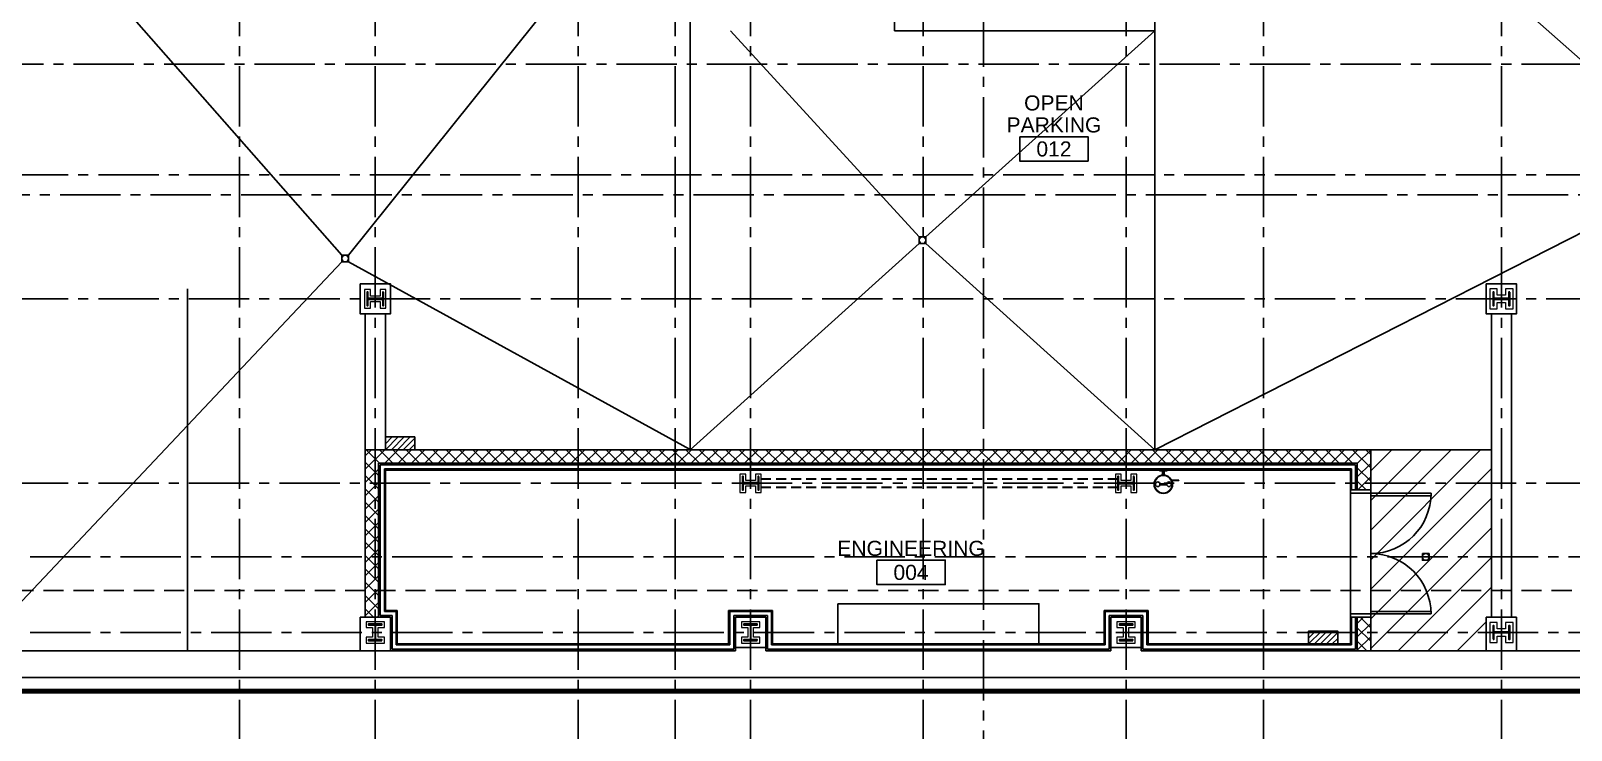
# Model space of a CAD drawing. Header units: inches. Extents: x -3719 to 348, y -844 to 2341.
# Drawn here: x -2338 to -1418, y -58 to 359 of the extents above; entities that cross this region are included whole.
import ezdxf
from ezdxf.enums import TextEntityAlignment as Align

# ---------------------------------------------------------------- set-up
doc = ezdxf.new("R2010")
doc.units = ezdxf.units.IN
doc.header["$LTSCALE"] = 48
doc.header["$MEASUREMENT"] = 0
for name, pattern in [('CENTER2', [1.125, 0.75, -0.125, 0.125, -0.125]), ('HIDDEN', [0.375, 0.25, -0.125]), ('HIDDEN2', [0.1875, 0.125, -0.0625]), ('PHANTOM2', [1.25, 0.625, -0.125, 0.125, -0.125, 0.125, -0.125])]:
    doc.linetypes.add(name, pattern=pattern)
for name, color, linetype, lineweight in [('A-Detl-Hatch', 1, 'Continuous', 18), ('S-Detl-Hatch', 1, 'Continuous', 18), ('S-Detl-Wide', 3, 'Continuous', 35)]:
    doc.layers.add(name, color=color, linetype=linetype, lineweight=lineweight)
for name, color, linetype in [('A-Door', 6, 'Continuous'), ('A-Door-Head', 8, 'Continuous'), ('A-Flor-Case', 6, 'Continuous'), ('A-Flor-Pfix', 4, 'Continuous'), ('A-Flor-Spcl', 5, 'Continuous'), ('A-Grid(3-32)', 8, 'CENTER2'), ('A-Site-Parking', 6, 'Continuous'), ('A-Site-Pave', 8, 'Continuous'), ('A-Site-Property', 3, 'PHANTOM2'), ('A-Site-Setback', 5, 'HIDDEN'), ('A-Tag-Rm(3-32)', 2, 'Continuous'), ('A-Wall-Full', 3, 'Continuous'), ('A-Wall-Hatch', 15, 'Continuous'), ('S-Foundation', 3, 'Continuous'), ('S-Grid-Iden', 2, 'Continuous'), ('S-Structural Concrete', 4, 'Continuous'), ('S-Wall-CMU', 2, 'Continuous'), ('S-Wall-Hatch', 8, 'Continuous')]:
    doc.layers.add(name, color=color, linetype=linetype)
doc.styles.get("Standard").update_dxf_attribs({"font": 'arial.ttf'})

# ---------------------------------------------------------------- blocks, each defined once
blk = doc.blocks.new('Rm Tag')
blk.add_lwpolyline([(-0.2123981095694489, 0.07589473110726885), (0.2123981095694489, 0.07589473110726885), (0.2123981095694489, -0.07589473110715517), (-0.2123981095694489, -0.07589473110715517)], close=True)
for p in [(0, 0.2858456260896673), (0, 0.1492807692377482), (0, 0)]:
    blk.add_attdef('XXX', text='', height=0.09375).set_placement(p, align=Align.MIDDLE_CENTER)
blk = doc.blocks.new('GARAGE FLOOR SLOPE')
at = {"layer": 'A-Flor-Pfix'}
for points in [[(1892.562500014779, 1080.194698477015), (1892.562500014779, 1076.194698477015), (1896.562500014779, 1076.194698477015), (1896.562500014779, 1080.194698477015)], [(1548.000000014778, 1069.257198477001), (1548.000000014778, 1065.257198477001), (1552.000000014778, 1065.257198477001), (1552.000000014778, 1069.257198477001)]]:
    blk.add_lwpolyline(points, close=True, dxfattribs=at)
for centre in [(1894.562500014779, 1078.194698477015), (1550.000000014778, 1067.257198477001)]:
    blk.add_circle(centre, 2, dxfattribs=at)
at = {"layer": 'A-Site-Pave'}
for p, q in [((1344.000000014778, 1301.257198477002), (1548.000000014778, 1069.257198477001)), ((1552.000000014778, 1069.257198477001), (1738.000000014779, 1301.257198477002)), ((2358.562500014775, 1122.757198477026), (2153.875000014779, 1304.132198477)), ((1756.000000014779, 1227.132198477015), (1756.000000014779, 953.2571984770146)), ((1780.000000014779, 1203.132198477015), (1892.562500014779, 1080.194698477015)), ((1896.562500014779, 1080.194698477015), (2033.125000014779, 1203.132198477015)), ((2033.125000014779, 1203.132198477015), (2033.125000014779, 953.2571984770146)), ((2033.125000014779, 953.2571984770146), (2358.562500014775, 1118.757198477026)), ((1892.562500014779, 1076.194698477015), (1756.000000014779, 953.2571984770146)), ((1896.562500014779, 1076.194698477015), (2033.125000014779, 953.2571984770148)), ((1548.000000014778, 1065.257198477001), (1344.000000014777, 849.257198477002)), ((1755.60141953714, 953.4873190230732), (1552.000000014778, 1065.257198477001))]:
    blk.add_line(p, q, dxfattribs=at)
blk = doc.blocks.new('*U9')
at = {"layer": 'A-Detl-Hatch'}
h = blk.add_hatch(dxfattribs=at)
h.set_pattern_fill('ANSI32', color=256, scale=6, style=0)
h.set_pattern_definition([(45, (0, -4.865), (-1.590990257669732, 1.590990257669732), []), (45, (1.06066017, -4.865), (-1.590990257669732, 1.590990257669732), [])])
edge = h.paths.add_edge_path()
edge.add_line((3.98, -9.73), (3.98, -9.295000000000002))
edge.add_line((3.98, -9.295000000000002), (0.645, -9.295000000000002))
edge.add_arc((0.645, -8.795000000000002), 0.5, 180, 270, ccw=False)
edge.add_line((0.145, -8.795000000000002), (0.145, -0.9349999999999996))
edge.add_arc((0.645, -0.9349999999999996), 0.5, 90, 180, ccw=False)
edge.add_line((0.645, -0.4349999999999996), (3.98, -0.4349999999999996))
edge.add_line((3.98, -0.4349999999999996), (3.98, 0))
edge.add_line((3.98, 0), (-3.98, 0))
edge.add_line((-3.98, 0), (-3.98, -0.4349999999999996))
edge.add_line((-3.98, -0.4349999999999996), (-0.645, -0.4349999999999996))
edge.add_arc((-0.645, -0.9349999999999996), 0.5, 0, 90, ccw=False)
edge.add_line((-0.145, -0.9349999999999996), (-0.145, -8.795000000000002))
edge.add_arc((-0.645, -8.795000000000002), 0.5, -90, 0, ccw=False)
edge.add_line((-0.645, -9.295000000000002), (-3.98, -9.295000000000002))
edge.add_line((-3.98, -9.295000000000002), (-3.98, -9.73))
edge.add_line((-3.98, -9.73), (3.98, -9.73))
at = {"color": 0, "linetype": 'ByBlock'}
blk.add_lwpolyline([(3.98, -9.73), (3.98, -9.295000000000002), (0.645, -9.295000000000002, -0.414213562373095), (0.145, -8.795000000000002), (0.145, -0.9349999999999996, -0.414213562373095), (0.645, -0.4349999999999996), (3.98, -0.4349999999999996), (3.98, 0), (-3.98, 0), (-3.98, -0.4349999999999996), (-0.645, -0.4349999999999996, -0.414213562373095), (-0.145, -0.9349999999999996), (-0.145, -8.795000000000002, -0.414213562373095), (-0.645, -9.295000000000002), (-3.98, -9.295000000000002), (-3.98, -9.73)], format="xyb", close=True, dxfattribs=at)
blk = doc.blocks.new('W10X33')
at = {"layer": 'S-Detl-Hatch'}
blk.add_lwpolyline([(13773.28084524832, -7309.777745052937), (13773.28084524832, -7306.342745052938), (13769.44584524832, -7306.342745052938), (13769.44584524832, -7300.482745052938), (13773.28084524832, -7300.482745052938), (13773.28084524832, -7297.047745052938), (13762.32084524832, -7297.047745052938), (13762.32084524832, -7300.482745052938), (13766.15584524832, -7300.482745052938), (13766.15584524832, -7306.342745052938), (13762.32084524832, -7306.342745052938), (13762.32084524832, -7309.777745052937)], close=True, dxfattribs=at)
at = {"layer": 'S-Detl-Wide'}
blk.add_blockref('*U9', (13767.80084524832, -7298.547745052938), dxfattribs=at)
blk = doc.blocks.new('*U18')
at = {"layer": 'A-Detl-Hatch'}
h = blk.add_hatch(dxfattribs=at)
h.set_pattern_fill('ANSI32', color=256, scale=6, style=0)
h.set_pattern_definition([(45, (0, -4.96), (-1.590990257669732, 1.590990257669732), []), (45, (1.06066017, -4.96), (-1.590990257669732, 1.590990257669732), [])])
edge = h.paths.add_edge_path()
edge.add_line((3.9925, -9.92), (3.9925, -9.39))
edge.add_line((3.9925, -9.39), (0.6575000000000002, -9.39))
edge.add_arc((0.6575, -8.89), 0.5, 180, 270, ccw=False)
edge.add_line((0.1575, -8.89), (0.1575, -1.03))
edge.add_arc((0.6575, -1.03), 0.5, 90, 180, ccw=False)
edge.add_line((0.6575, -0.5300000000000002), (3.9925, -0.5300000000000002))
edge.add_line((3.9925, -0.5300000000000002), (3.9925, 0))
edge.add_line((3.9925, 0), (-3.9925, 0))
edge.add_line((-3.9925, 0), (-3.9925, -0.5300000000000002))
edge.add_line((-3.9925, -0.5300000000000002), (-0.6575000000000002, -0.5300000000000002))
edge.add_arc((-0.6575, -1.03), 0.5, 0, 90, ccw=False)
edge.add_line((-0.1575, -1.03), (-0.1575, -8.89))
edge.add_arc((-0.6575, -8.89), 0.5, -90, 0, ccw=False)
edge.add_line((-0.6575, -9.39), (-3.9925, -9.39))
edge.add_line((-3.9925, -9.39), (-3.9925, -9.92))
edge.add_line((-3.9925, -9.92), (3.9925, -9.92))
at = {"color": 0, "linetype": 'ByBlock'}
blk.add_lwpolyline([(3.9925, -9.92), (3.9925, -9.39), (0.6575, -9.39, -0.414213562373095), (0.1575, -8.89), (0.1575, -1.03, -0.414213562373095), (0.6575, -0.5300000000000002), (3.9925, -0.5300000000000002), (3.9925, 0), (-3.9925, 0), (-3.9925, -0.5300000000000002), (-0.6575, -0.5300000000000002, -0.414213562373095), (-0.1575, -1.03), (-0.1575, -8.89, -0.414213562373095), (-0.6575, -9.39), (-3.9925, -9.39), (-3.9925, -9.92)], format="xyb", close=True, dxfattribs=at)
blk = doc.blocks.new('w10x39')
at = {"layer": 'S-Detl-Hatch'}
blk.add_lwpolyline([(13843.55249486652, -7311.369134561437), (13843.55249486652, -7306.839134561437), (13839.71749486652, -7306.839134561437), (13839.71749486652, -7301.979134561437), (13843.55249486652, -7301.979134561437), (13843.55249486652, -7297.449134561437), (13831.56749486652, -7297.449134561437), (13831.56749486652, -7301.979134561437), (13835.40249486652, -7301.979134561437), (13835.40249486652, -7306.839134561437), (13831.56749486652, -7306.839134561437), (13831.56749486652, -7311.369134561437)], close=True, dxfattribs=at)
at = {"layer": 'S-Detl-Wide'}
blk.add_blockref('*U18', (13837.55999486652, -7299.449134561437), dxfattribs=at)
blk = doc.blocks.new('LOWER LEVEL - STRUCTURAL GRID')
at = {"layer": 'A-Grid(3-32)'}
for p, q in [((-2528.500603306958, -7402.007197794599), (-2528.500603306958, -9409.767600574543)), ((-2447.500603306959, -7402.007197794599), (-2447.500603306959, -9409.767600574543)), ((-2326.500603306959, -7402.007197794599), (-2326.500603306959, -9409.767600574543)), ((-2268.500603306959, -7402.007197794599), (-2268.500603306959, -9409.767600574543)), ((-2223.500603306959, -7402.007197794599), (-2223.500603306959, -9409.767600574543)), ((-2120.500603306959, -7402.007197794599), (-2120.500603306959, -9409.767600574543)), ((-1999.500603306959, -7402.007197794599), (-1999.500603306959, -9409.767600574543)), ((-1917.500603306958, -7402.007197794599), (-1917.500603306957, -9409.767600574543)), ((-1775.500603306959, -7402.007197794599), (-1775.500603306959, -9409.767600574543)), ((-2084.500603306959, -7420.368114007418), (-2084.500603306959, -9391.387922628302)), ((-161.5609813987239, -8858.750000000002), (-3880.69040821612, -8858.750000000002)), ((-146.7507862931088, -8924.750000000002), (-3895.500603321735, -8924.750000000002)), ((-146.7507862931088, -8998.75), (-3895.500603321735, -8998.75)), ((-146.7507862931088, -9108.749999999998), (-3895.500603321736, -9108.749999999998)), ((-3895.500603321735, -9152.75), (-146.7507862931088, -9152.75)), ((-3895.500603321735, -9197.75), (-146.7507862931088, -9197.75))]:
    blk.add_line(p, q, dxfattribs=at)
blk.add_lwpolyline([(-169.6262173013083, -8936.750000000002), (-3872.625172313536, -8936.750000000002), (-3883.205470604953, -8956.836901552351), (-3895.500603321735, -8956.836901552351)], dxfattribs=at)
at = {"layer": 'S-Detl-Wide', "linetype": 'HIDDEN2'}
for p, q in [((-2004.365603306956, -9106.249999999998), (-2218.635603306956, -9106.249999999998)), ((-2004.365603306956, -9111.249999999998), (-2218.635603306956, -9111.249999999998))]:
    blk.add_line(p, q, dxfattribs=at)
at = {"layer": 'S-Structural Concrete'}
for points in [[(-2456.500603306957, -8989.75), (-2438.500603306957, -8989.75), (-2438.500603306957, -9007.75), (-2456.500603306957, -9007.75)], [(-1784.500603306956, -8989.75), (-1766.500603306956, -8989.75), (-1766.500603306956, -9007.75), (-1784.500603306956, -9007.75)], [(-2456.500603306959, -9188.75), (-2438.500603306959, -9188.75), (-2438.500603306959, -9208.75), (-2456.500603306959, -9208.75)], [(-2232.500603306959, -9188.75), (-2214.500603306959, -9188.75), (-2214.500603306959, -9206.75), (-2232.500603306959, -9206.75)], [(-2008.500603306959, -9188.75), (-1990.500603306959, -9188.75), (-1990.500603306959, -9206.75), (-2008.500603306959, -9206.75)], [(-1784.500603306959, -9188.75), (-1766.500603306959, -9188.75), (-1766.50060330696, -9208.75), (-1784.500603306959, -9208.75)]]:
    blk.add_lwpolyline(points, close=True, dxfattribs=at)
at = {"rotation": 90}
for name, p in [('W10X33', (-9750.913348359896, -22766.55084524832)), ('w10x39', (-9079.909737868395, -22836.30999486652)), ('W10X33', (-9526.913348359896, -22876.55084524832)), ('W10X33', (-9302.913348359896, -22876.55084524832))]:
    blk.add_blockref(name, p, dxfattribs=at)
blk = doc.blocks.new('Door 36in')
blk.add_lwpolyline([(0, 36), (1.5, 36), (1.5, 0), (0, 0)], close=True)
blk.add_arc((0, 0), 36, 0, 90)
blk = doc.blocks.new('LOWER LEVEL - CORE & SHELL')
at = {"layer": 'S-Wall-Hatch'}
h = blk.add_hatch(dxfattribs=at)
h.set_pattern_fill('ANSI37', color=256, scale=45, style=0)
h.set_pattern_definition([(45, (0, 0), (-3.97747564417433, 3.97747564417433), []), (135, (0, 0), (-3.97747564417433, -3.97747564417433), [])])
h.paths.add_polyline_path([(-2445.50060330696, -9096.749999999989), (-1861.500603306961, -9096.749999999989), (-1861.500603306961, -9112.749999999989), (-1853.500603306961, -9112.749999999989), (-1853.500603306961, -9088.749999999989), (-2453.50060330696, -9088.749999999989), (-2453.50060330696, -9172.750000000002), (-2445.50060330696, -9172.750000000002)])
h.paths.add_polyline_path([(-2445.50060330696, -9172.750000000002), (-2453.50060330696, -9172.750000000002), (-2453.50060330696, -9188.75), (-2445.50060330696, -9188.75)])
h.paths.add_polyline_path([(-1853.500603306961, -9188.74999999999), (-1861.500603306961, -9188.749999999989), (-1861.500603306961, -9208.750000000002), (-1853.500603306961, -9208.750000000002)])
at = {"layer": 'A-Door'}
for points in [[(-1853.500603306961, -9112.749999999989), (-1865.625603306961, -9112.749999999989), (-1865.625603306961, -9114.749999999989), (-1853.500603306961, -9114.749999999989)], [(-1853.500603306961, -9186.74999999999), (-1865.625603306961, -9186.749999999989), (-1865.625603306961, -9188.749999999989), (-1853.500603306961, -9188.74999999999)]]:
    blk.add_lwpolyline(points, close=True, dxfattribs=at)
at = {"layer": 'A-Door-Head'}
blk.add_lwpolyline([(-1865.625603306961, -9112.749999999989), (-1853.500603306961, -9112.749999999989), (-1853.500603306961, -9188.749999999989), (-1865.625603306961, -9188.749999999989)], close=True, dxfattribs=at)
at = {"layer": 'A-Flor-Pfix'}
blk.add_lwpolyline([(-1822.649991116824, -9150.75), (-1822.649991116824, -9154.75), (-1818.649991116824, -9154.75), (-1818.649991116824, -9150.75)], close=True, dxfattribs=at)
blk.add_circle((-1820.649991116824, -9152.75), 2, dxfattribs=at)
at = {"layer": 'A-Wall-Full'}
for p, q in [((-1865.625603306961, -9100.874999999989), (-2441.37560330696, -9100.874999999989)), ((-2441.37560330696, -9100.874999999989), (-2441.375603306945, -9184.625000000027)), ((-1865.625603306961, -9100.874999999989), (-1865.62560330696, -9112.749999999987)), ((-2434.375603306983, -9184.625000000027), (-2441.37560330696, -9184.625000000027)), ((-2434.375603306983, -9184.625000000025), (-2434.375603306984, -9204.62500000003)), ((-2210.375603306987, -9184.625000000025), (-2236.625603306936, -9184.625000000027)), ((-2236.625603306936, -9184.62500000003), (-2236.625603306934, -9204.62500000003)), ((-2210.375603306987, -9184.625000000025), (-2210.375603306984, -9204.62500000003)), ((-1986.375603306984, -9184.625000000025), (-2012.625603306936, -9184.62500000003)), ((-2012.625603306936, -9184.62500000003), (-2012.625603306934, -9204.62500000003)), ((-1986.375603306983, -9184.625000000025), (-1986.375603306984, -9204.62500000003)), ((-1865.62560330696, -9188.749999999989), (-1865.625603306961, -9204.625000000018)), ((-2236.625603306934, -9204.624999999998), (-2434.375603306985, -9204.625000000016)), ((-2012.625603306934, -9204.625000000013), (-2210.375603306984, -9204.62500000003)), ((-1865.625603306961, -9204.625000000018), (-1986.375603306984, -9204.62500000003))]:
    blk.add_line(p, q, dxfattribs=at)
at = {"layer": 'A-Wall-Hatch'}
for p, q in [((-1862.50060330696, -9097.749999999989), (-2444.50060330696, -9097.749999999989)), ((-2444.50060330696, -9097.749999999989), (-2444.50060330696, -9187.75)), ((-1862.50060330696, -9097.749999999989), (-1862.50060330696, -9112.749999999989)), ((-1865.00060330696, -9100.249999999989), (-2442.00060330696, -9100.249999999989)), ((-2442.00060330696, -9100.249999999989), (-2442.00060330696, -9185.250000000004)), ((-1865.00060330696, -9100.249999999989), (-1865.00060330696, -9112.749999999987)), ((-2437.500603306959, -9187.75), (-2444.50060330696, -9187.75)), ((-2435.000603306963, -9185.250000000004), (-2442.000603306959, -9185.250000000004)), ((-2437.500603306959, -9187.75), (-2437.500603306959, -9207.750000000002)), ((-2435.000603306963, -9185.250000000004), (-2435.000603306963, -9205.250000000005)), ((-2211.000603306963, -9185.250000000004), (-2236.000603306956, -9185.250000000004)), ((-2236.000603306956, -9185.250000000004), (-2236.000603306956, -9205.250000000007)), ((-2213.500603306959, -9187.75), (-2233.500603306959, -9187.75)), ((-2233.500603306959, -9187.75), (-2233.500603306959, -9207.750000000004)), ((-2213.500603306959, -9187.75), (-2213.500603306959, -9207.750000000002)), ((-2211.000603306963, -9185.250000000004), (-2211.000603306963, -9205.250000000005)), ((-1987.000603306963, -9185.250000000004), (-2012.000603306956, -9185.250000000004)), ((-2012.000603306956, -9185.250000000004), (-2012.000603306956, -9205.250000000007)), ((-1989.500603306959, -9187.75), (-2009.500603306959, -9187.75)), ((-2009.500603306959, -9187.75), (-2009.500603306959, -9207.750000000004)), ((-1989.500603306959, -9187.75), (-1989.500603306959, -9207.750000000002)), ((-1987.000603306963, -9185.250000000004), (-1987.000603306963, -9205.250000000005)), ((-1865.000603306961, -9188.749999999989), (-1865.000603306961, -9205.250000000005)), ((-1862.50060330696, -9188.74999999999), (-1862.50060330696, -9207.750000000002)), ((-2233.500603306959, -9207.750000000004), (-2437.500603306959, -9207.750000000004)), ((-2236.000603306956, -9205.250000000007), (-2435.000603306963, -9205.250000000007)), ((-2009.500603306959, -9207.750000000004), (-2213.500603306959, -9207.750000000002)), ((-2012.000603306956, -9205.250000000007), (-2211.000603306963, -9205.250000000007)), ((-1862.50060330696, -9207.750000000002), (-1989.500603306959, -9207.750000000002)), ((-1865.000603306961, -9205.250000000005), (-1987.000603306963, -9205.250000000005))]:
    blk.add_line(p, q, dxfattribs=at)
at = {"layer": 'S-Foundation'}
for p, q in [((-2456.500603306959, -9208.75), (-2456.500603306959, -9188.75)), ((-2456.500603306959, -9188.75), (-2438.500603306959, -9188.75)), ((-2438.500603306959, -9188.75), (-2438.500603306959, -9208.750000000002)), ((-2232.500603306959, -9208.750000000002), (-2232.500603306959, -9188.75)), ((-2232.500603306959, -9188.75), (-2214.500603306959, -9188.75)), ((-2214.500603306959, -9188.75), (-2214.500603306959, -9208.750000000002)), ((-2008.500603306959, -9208.750000000002), (-2008.500603306959, -9188.75)), ((-2008.500603306959, -9188.75), (-1990.500603306959, -9188.75)), ((-1990.500603306959, -9188.75), (-1990.500603306959, -9208.750000000002)), ((-2456.500603306959, -9208.75), (-2662.50060330696, -9208.750000000002)), ((-2232.500603306959, -9208.750000000002), (-2438.500603306959, -9208.750000000002)), ((-2008.500603306959, -9208.750000000002), (-2214.500603306959, -9208.750000000002)), ((-1784.50060330696, -9208.75), (-1990.500603306959, -9208.750000000002)), ((-1336.500603306966, -9208.75), (-1766.50060330696, -9208.750000000002)), ((-300.0006033067984, -9224.750000000002), (-3679.000603306964, -9224.750000000002))]:
    blk.add_line(p, q, dxfattribs=at)
blk.add_lwpolyline([(-1784.50060330696, -9208.75), (-1784.500603306959, -9188.75), (-1766.500603306959, -9188.75), (-1766.50060330696, -9208.75)], dxfattribs=at)
at = {"layer": 'S-Wall-CMU'}
for p, q in [((-1853.500603306961, -9088.749999999989), (-2453.50060330696, -9088.749999999989)), ((-2453.50060330696, -9088.749999999989), (-2453.50060330696, -9188.75)), ((-1853.500603306961, -9088.749999999989), (-1853.500603306961, -9112.749999999989)), ((-1861.500603306961, -9096.749999999989), (-2445.50060330696, -9096.749999999989)), ((-2445.50060330696, -9096.749999999989), (-2445.50060330696, -9188.75)), ((-1861.500603306961, -9096.749999999989), (-1861.500603306961, -9112.749999999989)), ((-1865.62560330696, -9112.749999999989), (-1853.500603306961, -9112.749999999989)), ((-1865.62560330696, -9188.749999999989), (-1853.500603306961, -9188.74999999999)), ((-1861.500603306961, -9188.749999999989), (-1861.500603306961, -9208.750000000004)), ((-1853.500603306961, -9188.749999999989), (-1853.500603306961, -9208.750000000004))]:
    blk.add_line(p, q, dxfattribs=at)
blk.add_lwpolyline([(-1974.375603306957, -8737.875000000004), (-1982.375603306957, -8737.875000000004), (-1982.375603306957, -8838.874999999989), (-2137.625603306957, -8838.874999999989), (-2137.625603306957, -8798.874999999989), (-2113.500603306961, -8798.874999999989)], dxfattribs=at)
for p in [(-16215.30144855528, -1894.337254947062), (-15991.30144855528, -1894.337254947062), (-15767.30144855528, -1894.337254947062)]:
    blk.add_blockref('W10X33', p)
at = {"layer": 'A-Door', "rotation": 270}
blk.add_blockref('Door 36in', (-1853.500603306961, -9114.749999999989), dxfattribs=at)
at = {"layer": 'A-Door', "xscale": -1, "rotation": 270}
blk.add_blockref('Door 36in', (-1853.500603306961, -9186.74999999999), dxfattribs=at)
at = {"layer": 'S-Grid-Iden', "rotation": 270}
blk.add_blockref('w10x39', (5528.908531254481, 4639.809994866517), dxfattribs=at)
blk = doc.blocks.new('A$C28466603')
at = {"layer": 'A-Flor-Pfix'}
for p, q in [((7.749998833053722, 10.5187142945324), (7.749998833053722, 14.74999931956108)), ((7.749998833053722, 14.74999931956108), (7.999998833053722, 14.74999931956108)), ((7.999998833053722, 10.39897880512717), (7.999998833053722, 14.74999931956108)), ((13.49999883305372, 6.249999319561084), (13.49999883305372, 7.499999319561085)), ((13.49999883305372, 3.499999319561084), (13.49999883305372, 4.749999319561084)), ((13.99999883305372, 7.999999319561085), (13.99999883305372, 2.999999319561084))]:
    blk.add_line(p, q, dxfattribs=at)
for centre, radius in [((5.499998833053723, 5.499999319561084), 5.5), ((5.499998833053723, 5.499999319561084), 5.25), ((5.499998833053723, 8.849999319560993), 1.35), ((5.499998833053723, 2.149999319561175), 1.35)]:
    blk.add_circle(centre, radius, dxfattribs=at)
for centre, radius, start, end in [((22.46451908660765, 5.499999319561084), 17.33952025355333, 173.294818435421, 186.705181564579), ((-11.4645214205002, 5.499999319561084), 17.33952025355333, 353.2948184354209, 6.705181564579027), ((12.20416228965132, 9.483384013993144), 3.483384694432129, 248.1606755658838, 291.8393244341161), ((12.20416228965132, 1.516614625129022), 3.483384694432129, 68.16067556588389, 111.8393244341161), ((13.99999883305372, 7.499999319561085), 0.5, 90, 180), ((13.99999883305372, 3.499999319561084), 0.5, 180, 270)]:
    blk.add_arc(centre, radius, start, end, dxfattribs=at)

msp = doc.modelspace()

# ---------------------------------------------------------------- hatches: boundary and pattern name
at = {"layer": 'A-Flor-Spcl'}
h = msp.add_hatch(dxfattribs=at)
h.set_pattern_fill('ANSI31', color=256, scale=20, angle=-180, style=0)
h.set_pattern_definition([(225, (-10334.08415268847, 2090.21313583821), (1.767766952966368, -1.767766952966369), [])])
h.paths.add_polyline_path([(-2108.446969692367, 109.0000000000109), (-2125.97714158701, 109.0000000000109), (-2125.97714158701, 116.5903090700667), (-2108.446969692367, 116.5903090700667)])
h = msp.add_hatch(dxfattribs=at)
h.set_pattern_fill('ANSI31', color=256, scale=20, angle=-180, style=0)
h.set_pattern_definition([(225, (-9783.22423863579, 1974.338135838178), (1.767766952966368, -1.767766952966369), [])])
h.paths.add_polyline_path([(-1557.587055639692, -6.875000000021828), (-1575.117227534335, -6.875000000021828), (-1575.117227534335, 0.7153090700339817), (-1557.587055639692, 0.7153090700339817)])
at = {"layer": 'A-Site-Parking'}
h = msp.add_hatch(dxfattribs=at)
h.set_pattern_fill('ANSI31', color=256, scale=100, style=0)
h.set_pattern_definition([(45.00000000000001, (315.5006033067984, 9197.75), (-8.838834764831843, 8.838834764831844), [])])
h.paths.add_polyline_path([(-1466.000000000162, 109.0000000000136), (-1538.000000000162, 109.0000000000118), (-1538.000000000162, 89.00000000000273), (-1466.000000000163, 89.00000000000455)])
edge = h.paths.add_edge_path()
edge.add_line((-1466.000000000163, 89.00000000000455), (-1538.000000000163, 89.00000000000455))
edge.add_line((-1538.000000000162, 89.00000000000273), (-1538.000000000162, 85.00000000001182))
edge.add_line((-1538.000000000162, 85.00000000001182), (-1538.000000000163, 83.00000000001182))
edge.add_line((-1538.000000000163, 83.00000000001182), (-1502.000000000163, 83.00000000001182))
edge.add_line((-1502.000000000163, 83.00000000001364), (-1502.000000000163, 81.50000000001364))
edge.add_line((-1502.000000000163, 81.50000000001364), (-1502.031263575318, 81.50000000001364))
edge.add_arc((-1538.000000000163, 83.00000000001), 36.00000000000023, 270.0000000000007, 357.611984536734, ccw=False)
edge.add_arc((-1538.000000000163, 11.00000000001182), 35.99999999999886, 70.81186354623418, 89.99999999999932, ccw=False)
edge.add_line((-1526.167840433938, 45.00000000000273), (-1466.000000000163, 45.00000000000273))
edge.add_line((-1466.000000000163, 45.00000000000273), (-1466.000000000163, 89.00000000000455))
edge = h.paths.add_edge_path()
edge.add_line((-1502.031263575318, 81.50000000001364), (-1538.000000000163, 81.50000000001364))
edge.add_line((-1538.000000000163, 81.50000000001182), (-1538.000000000169, 47.00000000001182))
edge.add_arc((-1538.000000000163, 83.00000000001273), 36.00000000000034, 269.9999999999914, 357.6119845367307)
edge = h.paths.add_edge_path(flags=17)
edge.add_line((-1502.000000000163, 83.00000000001364), (-1538.000000000163, 83.00000000001364))
edge.add_line((-1538.000000000163, 83.00000000001182), (-1538.000000000163, 81.50000000001182))
edge.add_line((-1538.000000000163, 81.50000000001182), (-1502.031263575318, 81.50000000001182))
edge.add_arc((-1538.000000000163, 83.00000000000455), 36, 357.6119845367428, 360.0000000000116)
edge = h.paths.add_edge_path()
edge.add_line((-1526.167840433938, 45.00000000000273), (-1538.000000000169, 45.00000000000273))
edge.add_line((-1538.000000000169, 45.00000000000091), (-1538.000000000172, 24.99999999999909))
edge.add_line((-1538.000000000171, 24.99999999999909), (-1504.833752096604, 24.99999999999909))
edge.add_arc((-1538.000000000164, 11.00000000001), 36.00000000000104, 22.8853804761402, 70.8118635462338)
edge = h.paths.add_edge_path()
edge.add_line((-1466.000000000163, 45.00000000000273), (-1526.167840433938, 45.00000000000273))
edge.add_arc((-1538.000000000164, 11.00000000001), 36.00000000000099, 22.8853804761402, 70.81186354623378, ccw=False)
edge.add_line((-1504.833752096605, 25.00000000000091), (-1466.000000000163, 25.00000000000091))
edge.add_line((-1466.000000000163, 25.00000000000091), (-1466.000000000163, 45.00000000000273))
edge = h.paths.add_edge_path()
edge.add_line((-1538.000000000169, 47.00000000001), (-1538.000000000169, 45.00000000000091))
edge.add_line((-1538.000000000169, 45.00000000000091), (-1526.167840433938, 45.00000000000091))
edge.add_arc((-1538.000000000163, 11.00000000001), 35.99999999999994, 70.81186354623472, 90.00000000000867)
edge = h.paths.add_edge_path()
edge.add_line((-1504.833752096605, 25.00000000000091), (-1538.000000000172, 25.00000000000091))
edge.add_line((-1538.000000000171, 24.99999999999909), (-1538.000000000173, 12.50000000001))
edge.add_line((-1538.000000000173, 12.50000000001), (-1502.031263575317, 12.50000000001))
edge.add_arc((-1538.000000000161, 11.00000000001), 35.9999999999976, 2.388015463269664, 22.8853804761421)
edge = h.paths.add_edge_path()
edge.add_line((-1466.000000000163, 25.00000000000091), (-1504.833752096605, 25.00000000000091))
edge.add_arc((-1538.000000000161, 11.00000000001), 35.99999999999761, 2.38801546326971, 22.885380476142075, ccw=False)
edge.add_line((-1502.031263575318, 12.50000000001182), (-1502.000000000163, 12.50000000001182))
edge.add_line((-1502.000000000162, 12.50000000001182), (-1502.000000000162, 11.00000000001182))
edge.add_line((-1502.000000000162, 11.00000000001182), (-1538.000000000162, 11.00000000001182))
edge.add_line((-1538.000000000162, 11.00000000001), (-1538.000000000162, 9.000000000010004))
edge.add_line((-1538.000000000162, 9.000000000010004), (-1538.000000000162, -6.999999999999091))
edge.add_line((-1538.000000000162, -6.999999999999091), (-1469.000000000161, -6.999999999998181))
edge.add_line((-1469.000000000161, -6.999999999995453), (-1469.000000000161, 9.000000000004093))
edge.add_line((-1469.000000000161, 9.000000000003638), (-1466.000000000163, 9.000000000002728))
edge.add_line((-1466.000000000163, 9.000000000002728), (-1466.000000000163, 25.00000000000136))
edge = h.paths.add_edge_path()
edge.add_line((-1502.031263575318, 12.50000000001182), (-1538.000000000174, 12.50000000001182))
edge.add_line((-1538.000000000173, 12.50000000001), (-1538.000000000174, 11.00000000001))
edge.add_line((-1538.000000000174, 11.00000000001), (-1502.000000000163, 11.00000000001))
edge.add_arc((-1538.000000000163, 11.00000000000637), 36.00000000000045, 5.788609520263601e-12, 2.388015463274536)
h.paths.add_polyline_path([(-1469.000000000162, -6.999999999995453), (-1538.000000000162, -6.999999999999091), (-1538.000000000162, -11.00000000000091), (-1469.000000000162, -10.99999999999727)])

# ---------------------------------------------------------------- linework, layer by layer
at = {"layer": 'A-Flor-Case'}
msp.add_lwpolyline([(-1856.000000000161, 17.12499999997181), (-1856.000000000161, -6.875000000028194), (-1736.000000000161, -6.875000000028194), (-1736.000000000161, 17.12499999997181)], close=True, dxfattribs=at)
at = {"layer": 'A-Flor-Spcl'}
for points in [[(-2108.446969692367, 109.0000000000109), (-2125.97714158701, 109.0000000000109), (-2125.97714158701, 116.5903090700667), (-2108.446969692367, 116.5903090700667)], [(-1557.587055639692, -6.875000000021828), (-1575.117227534335, -6.875000000021828), (-1575.117227534335, 0.7153090700339817), (-1557.587055639692, 0.7153090700339817)]]:
    msp.add_lwpolyline(points, close=True, dxfattribs=at)
at = {"layer": 'A-Site-Parking'}
for p, q in [((-2244.000000000161, 205.0000000000014), (-2244.000000000161, -11.00000000000227)), ((-1466.000000000161, 190.0000000000027), (-1466.000000000162, 9.000000000002728)), ((-1454.000000000161, 190.0000000000027), (-1454.000000000162, 9.000000000002728)), ((-1538.000000000162, 109.0000000000118), (-1466.000000000162, 109.0000000000136)), ((-1538.000000000163, 83.00000000001182), (-1538.000000000174, 11.00000000001))]:
    msp.add_line(p, q, dxfattribs=at)
for points in [[(-2138.000000000161, 190.0000000000009), (-2138.000000000161, 109.0000000000123)], [(-2126.000000000161, 109.0000000000123), (-2126.000000000161, 190.0000000000009)]]:
    msp.add_lwpolyline(points, dxfattribs=at)
at = {"layer": 'A-Site-Property', "const_width": 3}
msp.add_lwpolyline([(-2840.000000216889, -35.00000000000136, 0.0003908934087964007), (-2984.000000030312, -35.11257731913656, 0.001270415750458113), (-3452.000000000182, -37.03344903181915), (-3452.000000000153, 827.7361375113042), (-3452.000000000065, 1727.736137511261), (-48.24817206844455, 1093.302919281623, 0.002707367898723301), (99.99999996208498, 1066.500379399979), (99.99999999983993, -35.00000000000364), (-2840.000000000095, -35.00000000000136)], format="xyb", dxfattribs=at)
at = {"layer": 'A-Site-Setback'}
msp.add_lwpolyline([(-3368.00000000008, 1467.945725028941), (-92.22492997497466, 857.3663923002605, 0.002374074739772561), (39.9999999996071, 833.3697449992269), (39.99999999983993, 25), (-2900.000000000102, 24.99999999999864, 0.0006697911061953115), (-2984.093814405555, 24.88734933801561, 0.001041456845867606), (-3368.000000000182, 23.48743441145689), (-3368.000000000153, 827.7361375112987), (-3368.00000000008, 1467.945725028941)], format="xyb", dxfattribs=at)

# ---------------------------------------------------------------- block references
for name, p in [('LOWER LEVEL - STRUCTURAL GRID', (315.5006033067984, 9197.75)), ('GARAGE FLOOR SLOPE', (-3700.000000014937, -844.2571984770038))]:
    msp.add_blockref(name, p)
at = {"linetype": 'HIDDEN'}
msp.add_blockref('LOWER LEVEL - CORE & SHELL', (315.5006033067984, 9197.75), dxfattribs=at)
at = {"layer": 'A-Flor-Pfix', "xscale": -1, "rotation": 270}
msp.add_blockref('A$C28466603', (-1667.223050195473, 82.87500116695719), dxfattribs=at)
at = {"layer": 'A-Tag-Rm(3-32)'}
ref = msp.add_blockref('Rm Tag', (-1726.999009855718, 288.4091632846366), dxfattribs=dict(at, xscale=96, yscale=96, zscale=96))
ref.add_attrib('XXX', 'OPEN', dxfattribs={"layer": '0', "height": 9}).set_placement((-1726.999009855718, 315.8503433892447), align=Align.MIDDLE_CENTER)
ref.add_attrib('XXX', 'PARKING', dxfattribs={"layer": '0', "height": 9}).set_placement((-1726.999009855718, 302.7401171314605), align=Align.MIDDLE_CENTER)
ref.add_attrib('XXX', '012', dxfattribs={"layer": '0', "height": 9}).set_placement((-1726.999009855718, 288.4091632846366), align=Align.MIDDLE_CENTER)
ref = msp.add_blockref('Rm Tag', (-1812.293702226263, 35.80681185795856), dxfattribs=dict(at, xscale=96, yscale=96, zscale=96))
ref.add_attrib('XXX', 'ENGINEERING', dxfattribs={"layer": '0', "height": 9}).set_placement((-1812.293702226263, 50.1377657047824), align=Align.MIDDLE_CENTER)
ref.add_attrib('XXX', '004', dxfattribs={"layer": '0', "height": 9}).set_placement((-1812.293702226263, 35.80681185795856), align=Align.MIDDLE_CENTER)

doc.saveas('drawing.dxf')
